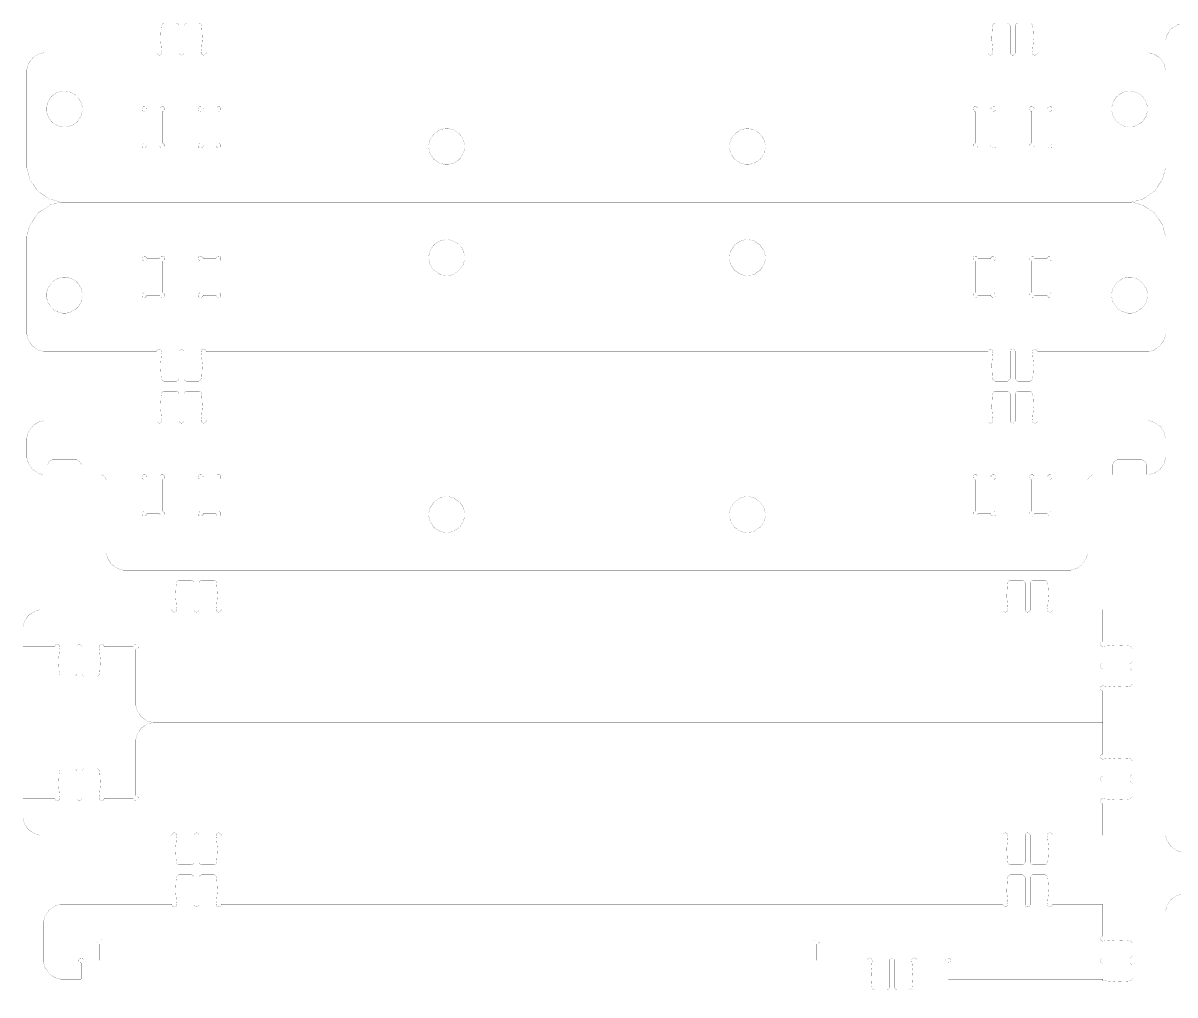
# Model space of a CAD drawing. Extents: x 0.1 to 11.8, y 0.1 to 11.9.
# Drawn here: x 0.06 to 7.73, y 5.47 to 11.93 of the extents above; entities that cross this region are included whole.
import ezdxf

# ---------------------------------------------------------------- set-up
doc = ezdxf.new("R2010")
doc.units = 0
doc.layers.get('0').update_dxf_attribs({"linetype": 'CONTINUOUS'})

msp = doc.modelspace()

# ---------------------------------------------------------------- linework, layer by layer
at = {"color": 1, "const_width": 0.00084}
for points in [[(0.984972, 11.9173), (0.982964, 11.9023), (0.979656, 11.8273), (0.985081, 11.7524), (0.987468, 11.7375)], [(1.0045, 11.9343), (1.00125, 11.9343), (0.991482, 11.9295), (0.985297, 11.9197), (0.984972, 11.9173)], [(1.08198, 11.9343), (1.0045, 11.9343)], [(1.10167, 11.9147), (1.10167, 11.9182), (1.09587, 11.9286), (1.08545, 11.9343), (1.08198, 11.9343)], [(1.10167, 11.7375), (1.10167, 11.9147)], [(1.15478, 11.9343), (1.15131, 11.9343), (1.1409, 11.9286), (1.13515, 11.9182), (1.13515, 11.9147)], [(1.13515, 11.7375), (1.13515, 11.9147)], [(1.15478, 11.9343), (1.23231, 11.9343)], [(1.25179, 11.9173), (1.25147, 11.9197), (1.24523, 11.9295), (1.23551, 11.9343), (1.23231, 11.9343)], [(1.24929, 11.7375), (1.25168, 11.7524), (1.25705, 11.8273), (1.25374, 11.9023), (1.25179, 11.9173)], [(6.51465, 11.9173), (6.51264, 11.9023), (6.50933, 11.8273), (6.51476, 11.7524), (6.51714, 11.7375)], [(6.53418, 11.9343), (6.53093, 11.9343), (6.52115, 11.9295), (6.51497, 11.9197), (6.51465, 11.9173)], [(6.61165, 11.9343), (6.53418, 11.9343)], [(6.63135, 11.9147), (6.63135, 11.9182), (6.62554, 11.9286), (6.61513, 11.9343), (6.61165, 11.9343)], [(6.63135, 11.7375), (6.63135, 11.9147)], [(6.68451, 11.9343), (6.68099, 11.9343), (6.67057, 11.9286), (6.66482, 11.9182), (6.66482, 11.9147)], [(6.66482, 11.7375), (6.66482, 11.9147)], [(6.68451, 11.9343), (6.76199, 11.9343)], [(6.78147, 11.9173), (6.78114, 11.9197), (6.77496, 11.9295), (6.76519, 11.9343), (6.76199, 11.9343)], [(6.77897, 11.7375), (6.78136, 11.7524), (6.78678, 11.8273), (6.78342, 11.9023), (6.78147, 11.9173)], [(7.79064, 11.932), (7.77843, 11.932), (7.74192, 11.9222), (7.70221, 11.8953), (7.6754, 11.8556), (7.66564, 11.8192), (7.66564, 11.807)], [(7.66564, 11.807), (7.66564, 6.54318)], [(0.214899, 11.7375), (0.202692, 11.7375), (0.166233, 11.7277), (0.126519, 11.7009), (0.099718, 11.6612), (0.089898, 11.6247), (0.089898, 11.6125)], [(0.953993, 11.7375), (0.214899, 11.7375)], [(0.953993, 11.7375), (0.953993, 11.7344), (0.959201, 11.725), (0.970703, 11.7208), (0.982206, 11.725), (0.987468, 11.7344), (0.987468, 11.7375)], [(1.10167, 11.7375), (1.10167, 11.7344), (1.10688, 11.725), (1.11838, 11.7208), (1.12988, 11.725), (1.13515, 11.7344), (1.13515, 11.7375)], [(1.24929, 11.7375), (1.24929, 11.7344), (1.2545, 11.725), (1.266, 11.7208), (1.27751, 11.725), (1.28277, 11.7344), (1.28277, 11.7375)], [(6.48372, 11.7375), (1.28277, 11.7375)], [(6.48372, 11.7375), (6.48372, 11.7344), (6.48893, 11.725), (6.50043, 11.7208), (6.51188, 11.725), (6.51714, 11.7344), (6.51714, 11.7375)], [(6.63135, 11.7375), (6.63135, 11.7346), (6.63624, 11.7257), (6.64507, 11.7208), (6.64806, 11.7208), (6.65099, 11.7208), (6.65989, 11.7257), (6.66482, 11.7346), (6.66482, 11.7375)], [(6.77897, 11.7375), (6.77897, 11.7346), (6.78386, 11.7257), (6.79275, 11.7208), (6.79574, 11.7208), (6.79867, 11.7208), (6.80751, 11.7257), (6.81244, 11.7346), (6.81244, 11.7375)], [(7.54064, 11.7375), (6.81244, 11.7375)], [(7.66564, 11.6125), (7.66564, 11.6247), (7.65576, 11.6612), (7.62901, 11.7009), (7.58925, 11.7277), (7.55279, 11.7375), (7.54064, 11.7375)], [(0.089898, 10.9934), (0.089898, 11.6125)], [(0.888075, 11.3625), (0.888075, 11.3664), (0.877713, 11.378), (0.862088, 11.377), (0.859483, 11.3743), (0.856825, 11.3717), (0.855849, 11.3561), (0.867458, 11.3458), (0.871365, 11.3458)], [(0.871365, 11.1351), (0.871365, 11.3458)], [(0.888075, 11.3625), (0.973687, 11.3625)], [(0.990451, 11.3458), (0.994303, 11.3458), (1.00586, 11.3561), (1.00488, 11.3717), (1.00228, 11.3743), (0.999621, 11.377), (0.983996, 11.378), (0.973687, 11.3664), (0.973687, 11.3625)], [(0.990451, 11.1351), (0.990451, 11.3458)], [(1.26307, 11.3625), (1.26307, 11.3664), (1.25271, 11.378), (1.23709, 11.377), (1.23448, 11.3743), (1.23182, 11.3717), (1.23085, 11.3561), (1.24246, 11.3458), (1.24637, 11.3458)], [(1.24637, 11.1351), (1.24637, 11.3458)], [(1.26307, 11.3625), (1.34869, 11.3625)], [(1.36545, 11.3458), (1.3693, 11.3458), (1.38086, 11.3561), (1.37988, 11.3717), (1.37728, 11.3743), (1.37462, 11.377), (1.359, 11.378), (1.34869, 11.3664), (1.34869, 11.3625)], [(1.36545, 11.1351), (1.36545, 11.3458)], [(6.41775, 11.3625), (6.41775, 11.3664), (6.40739, 11.378), (6.39182, 11.377), (6.38921, 11.3743), (6.38656, 11.3717), (6.38553, 11.3561), (6.39714, 11.3458), (6.40104, 11.3458)], [(6.40104, 11.1351), (6.40104, 11.3458)], [(6.41775, 11.3625), (6.50336, 11.3625)], [(6.52013, 11.3458), (6.52399, 11.3458), (6.53554, 11.3561), (6.53456, 11.3717), (6.53196, 11.3743), (6.52929, 11.377), (6.51367, 11.378), (6.50336, 11.3664), (6.50336, 11.3625)], [(6.52013, 11.1351), (6.52013, 11.3458)], [(6.79275, 11.3625), (6.79275, 11.3664), (6.78239, 11.378), (6.76682, 11.377), (6.76421, 11.3743), (6.76156, 11.3717), (6.76053, 11.3561), (6.77214, 11.3458), (6.77604, 11.3458)], [(6.77604, 11.1351), (6.77604, 11.3458)], [(6.79275, 11.3625), (6.87836, 11.3625)], [(6.89513, 11.3458), (6.89899, 11.3458), (6.91054, 11.3561), (6.90956, 11.3717), (6.90696, 11.3743), (6.90429, 11.377), (6.88867, 11.378), (6.87836, 11.3664), (6.87836, 11.3625)], [(6.89513, 11.1351), (6.89513, 11.3458)], [(0.871365, 11.1351), (0.867458, 11.1351), (0.855849, 11.1248), (0.856825, 11.1093), (0.859483, 11.1066), (0.862088, 11.104), (0.877713, 11.103), (0.888075, 11.1146), (0.888075, 11.1184)], [(0.888075, 11.1184), (0.973687, 11.1184)], [(0.973687, 11.1184), (0.973687, 11.1146), (0.983996, 11.103), (0.999621, 11.104), (1.00228, 11.1066), (1.00488, 11.1093), (1.00586, 11.1248), (0.994303, 11.1351), (0.990451, 11.1351)], [(1.24637, 11.1351), (1.24246, 11.1351), (1.23085, 11.1248), (1.23182, 11.1093), (1.23448, 11.1066), (1.23709, 11.104), (1.25271, 11.103), (1.26307, 11.1146), (1.26307, 11.1184)], [(1.26307, 11.1184), (1.34869, 11.1184)], [(1.34869, 11.1184), (1.34869, 11.1146), (1.359, 11.103), (1.37462, 11.104), (1.37728, 11.1066), (1.37988, 11.1093), (1.38086, 11.1248), (1.3693, 11.1351), (1.36545, 11.1351)], [(6.40104, 11.1351), (6.39714, 11.1351), (6.38553, 11.1248), (6.38656, 11.1093), (6.38921, 11.1066), (6.39182, 11.104), (6.40739, 11.103), (6.41775, 11.1146), (6.41775, 11.1184)], [(6.41775, 11.1184), (6.50336, 11.1184)], [(6.50336, 11.1184), (6.50336, 11.1146), (6.51367, 11.103), (6.52929, 11.104), (6.53196, 11.1066), (6.53456, 11.1093), (6.53554, 11.1248), (6.52399, 11.1351), (6.52013, 11.1351)], [(6.77604, 11.1351), (6.77214, 11.1351), (6.76053, 11.1248), (6.76156, 11.1093), (6.76421, 11.1066), (6.76682, 11.104), (6.78239, 11.103), (6.79275, 11.1146), (6.79275, 11.1184)], [(6.79275, 11.1184), (6.87836, 11.1184)], [(6.87836, 11.1184), (6.87836, 11.1146), (6.88867, 11.103), (6.90429, 11.104), (6.90696, 11.1066), (6.90956, 11.1093), (6.91054, 11.1248), (6.89899, 11.1351), (6.89513, 11.1351)], [(0.089898, 10.9934), (0.089898, 10.9691), (0.109538, 10.8962), (0.16314, 10.8167), (0.242567, 10.7631), (0.315539, 10.7434), (0.339899, 10.7434)], [(7.41564, 10.7434), (7.43994, 10.7434), (7.51292, 10.7631), (7.59239, 10.8167), (7.64594, 10.8962), (7.66564, 10.9691), (7.66564, 10.9934)], [(0.089898, 10.4934), (0.089898, 10.5178), (0.109538, 10.5908), (0.16314, 10.6703), (0.242567, 10.7238), (0.315539, 10.7434), (0.339899, 10.7434)], [(7.41564, 10.7434), (0.339899, 10.7434)], [(7.41564, 10.7434), (7.43994, 10.7434), (7.51292, 10.7238), (7.59239, 10.6703), (7.64594, 10.5908), (7.66564, 10.5178), (7.66564, 10.4934)], [(0.089898, 10.4934), (0.089898, 9.87435)], [(0.871365, 10.3517), (0.867458, 10.3517), (0.855849, 10.362), (0.856825, 10.3777), (0.859483, 10.3803), (0.862088, 10.3829), (0.877713, 10.3839), (0.888075, 10.3723), (0.888075, 10.3684)], [(0.871365, 10.3517), (0.871365, 10.1411)], [(0.888075, 10.3684), (0.973687, 10.3684)], [(0.973687, 10.3684), (0.973687, 10.3723), (0.983996, 10.3839), (0.999621, 10.3829), (1.00228, 10.3803), (1.00488, 10.3777), (1.00586, 10.362), (0.994303, 10.3517), (0.990451, 10.3517)], [(0.990451, 10.3517), (0.990451, 10.1411)], [(1.24637, 10.3517), (1.24246, 10.3517), (1.23085, 10.362), (1.23182, 10.3777), (1.23448, 10.3803), (1.23709, 10.3829), (1.25271, 10.3839), (1.26307, 10.3723), (1.26307, 10.3684)], [(1.24637, 10.3517), (1.24637, 10.1411)], [(1.26307, 10.3684), (1.34869, 10.3684)], [(1.34869, 10.3684), (1.34869, 10.3723), (1.359, 10.3839), (1.37462, 10.3829), (1.37728, 10.3803), (1.37988, 10.3777), (1.38086, 10.362), (1.3693, 10.3517), (1.36545, 10.3517)], [(1.36545, 10.3517), (1.36545, 10.1411)], [(6.40104, 10.3517), (6.39714, 10.3517), (6.38553, 10.362), (6.38656, 10.3777), (6.38921, 10.3803), (6.39182, 10.3829), (6.40739, 10.3839), (6.41775, 10.3723), (6.41775, 10.3684)], [(6.40104, 10.3517), (6.40104, 10.1411)], [(6.41775, 10.3684), (6.50336, 10.3684)], [(6.50336, 10.3684), (6.50336, 10.3723), (6.51367, 10.3839), (6.52929, 10.3829), (6.53196, 10.3803), (6.53456, 10.3777), (6.53554, 10.362), (6.52399, 10.3517), (6.52013, 10.3517)], [(6.52013, 10.3517), (6.52013, 10.1411)], [(6.77604, 10.3517), (6.77214, 10.3517), (6.76053, 10.362), (6.76156, 10.3777), (6.76421, 10.3803), (6.76682, 10.3829), (6.78239, 10.3839), (6.79275, 10.3723), (6.79275, 10.3684)], [(6.77604, 10.3517), (6.77604, 10.1411)], [(6.79275, 10.3684), (6.87836, 10.3684)], [(6.87836, 10.3684), (6.87836, 10.3723), (6.88867, 10.3839), (6.90429, 10.3829), (6.90696, 10.3803), (6.90956, 10.3777), (6.91054, 10.362), (6.89899, 10.3517), (6.89513, 10.3517)], [(6.89513, 10.3517), (6.89513, 10.1411)], [(0.888075, 10.1243), (0.888075, 10.1205), (0.877713, 10.1089), (0.862088, 10.1099), (0.859483, 10.1125), (0.856825, 10.1151), (0.855849, 10.1308), (0.867458, 10.1411), (0.871365, 10.1411)], [(0.888075, 10.1243), (0.973687, 10.1243)], [(0.990451, 10.1411), (0.994303, 10.1411), (1.00586, 10.1308), (1.00488, 10.1151), (1.00228, 10.1125), (0.999621, 10.1099), (0.983996, 10.1089), (0.973687, 10.1205), (0.973687, 10.1243)], [(1.26307, 10.1243), (1.26307, 10.1205), (1.25271, 10.1089), (1.23709, 10.1099), (1.23448, 10.1125), (1.23182, 10.1151), (1.23085, 10.1308), (1.24246, 10.1411), (1.24637, 10.1411)], [(1.26307, 10.1243), (1.34869, 10.1243)], [(1.36545, 10.1411), (1.3693, 10.1411), (1.38086, 10.1308), (1.37988, 10.1151), (1.37728, 10.1125), (1.37462, 10.1099), (1.359, 10.1089), (1.34869, 10.1205), (1.34869, 10.1243)], [(6.41775, 10.1243), (6.41775, 10.1205), (6.40739, 10.1089), (6.39182, 10.1099), (6.38921, 10.1125), (6.38656, 10.1151), (6.38553, 10.1308), (6.39714, 10.1411), (6.40104, 10.1411)], [(6.41775, 10.1243), (6.50336, 10.1243)], [(6.52013, 10.1411), (6.52399, 10.1411), (6.53554, 10.1308), (6.53456, 10.1151), (6.53196, 10.1125), (6.52929, 10.1099), (6.51367, 10.1089), (6.50336, 10.1205), (6.50336, 10.1243)], [(6.79275, 10.1243), (6.79275, 10.1205), (6.78239, 10.1089), (6.76682, 10.1099), (6.76421, 10.1125), (6.76156, 10.1151), (6.76053, 10.1308), (6.77214, 10.1411), (6.77604, 10.1411)], [(6.79275, 10.1243), (6.87836, 10.1243)], [(6.89513, 10.1411), (6.89899, 10.1411), (6.91054, 10.1308), (6.90956, 10.1151), (6.90696, 10.1125), (6.90429, 10.1099), (6.88867, 10.1089), (6.87836, 10.1205), (6.87836, 10.1243)], [(0.214899, 9.74935), (0.202692, 9.74935), (0.166233, 9.75917), (0.126519, 9.78597), (0.099718, 9.82568), (0.089898, 9.86219), (0.089898, 9.87435)], [(7.66564, 9.87435), (7.66564, 9.86219), (7.65576, 9.82568), (7.62901, 9.78597), (7.58925, 9.75917), (7.55279, 9.74935), (7.54064, 9.74935)], [(0.953993, 9.74935), (0.214899, 9.74935)], [(0.953993, 9.74935), (0.953993, 9.7525), (0.959201, 9.76187), (0.970703, 9.76606), (0.982206, 9.76187), (0.987468, 9.7525), (0.987468, 9.74935)], [(0.984972, 9.56956), (0.982964, 9.58453), (0.979656, 9.65956), (0.985081, 9.73449), (0.987468, 9.74935)], [(1.10167, 9.74935), (1.10167, 9.7525), (1.10688, 9.76187), (1.11838, 9.76606), (1.12988, 9.76187), (1.13515, 9.7525), (1.13515, 9.74935)], [(1.10167, 9.74935), (1.10167, 9.57215)], [(1.13515, 9.74935), (1.13515, 9.57215)], [(1.24929, 9.74935), (1.24929, 9.7525), (1.2545, 9.76187), (1.266, 9.76606), (1.27751, 9.76187), (1.28277, 9.7525), (1.28277, 9.74935)], [(1.24929, 9.74935), (1.25168, 9.73449), (1.25705, 9.65956), (1.25374, 9.58453), (1.25179, 9.56956)], [(6.48372, 9.74935), (1.28277, 9.74935)], [(6.48372, 9.74935), (6.48372, 9.7525), (6.48893, 9.76187), (6.50043, 9.76606), (6.51188, 9.76187), (6.51714, 9.7525), (6.51714, 9.74935)], [(6.51465, 9.56956), (6.51264, 9.58453), (6.50933, 9.65956), (6.51476, 9.73449), (6.51714, 9.74935)], [(6.63135, 9.74935), (6.63135, 9.75233), (6.63624, 9.76118), (6.64507, 9.76606), (6.64806, 9.76606), (6.65099, 9.76606), (6.65989, 9.76118), (6.66482, 9.75233), (6.66482, 9.74935)], [(6.63135, 9.74935), (6.63135, 9.57215)], [(6.66482, 9.74935), (6.66482, 9.57215)], [(6.77897, 9.74935), (6.77897, 9.75233), (6.78386, 9.76118), (6.79275, 9.76606), (6.79574, 9.76606), (6.79867, 9.76606), (6.80751, 9.76118), (6.81244, 9.75233), (6.81244, 9.74935)], [(6.77897, 9.74935), (6.78136, 9.73449), (6.78678, 9.65956), (6.78342, 9.58453), (6.78147, 9.56956)], [(7.54064, 9.74935), (6.81244, 9.74935)], [(1.0045, 9.55246), (1.00125, 9.55246), (0.991482, 9.55735), (0.985297, 9.56711), (0.984972, 9.56956)], [(1.08198, 9.55246), (1.0045, 9.55246)], [(1.10167, 9.57215), (1.10167, 9.56868), (1.09587, 9.55826), (1.08545, 9.55246), (1.08198, 9.55246)], [(1.15478, 9.55246), (1.15131, 9.55246), (1.1409, 9.55826), (1.13515, 9.56868), (1.13515, 9.57215)], [(1.15478, 9.55246), (1.23231, 9.55246)], [(1.25179, 9.56956), (1.25147, 9.56711), (1.24523, 9.55735), (1.23551, 9.55246), (1.23231, 9.55246)], [(6.53418, 9.55246), (6.53093, 9.55246), (6.52115, 9.55735), (6.51497, 9.56711), (6.51465, 9.56956)], [(6.61165, 9.55246), (6.53418, 9.55246)], [(6.63135, 9.57215), (6.63135, 9.56868), (6.62554, 9.55826), (6.61513, 9.55246), (6.61165, 9.55246)], [(6.68451, 9.55246), (6.68099, 9.55246), (6.67057, 9.55826), (6.66482, 9.56868), (6.66482, 9.57215)], [(6.68451, 9.55246), (6.76199, 9.55246)], [(6.78147, 9.56956), (6.78114, 9.56711), (6.77496, 9.55735), (6.76519, 9.55246), (6.76199, 9.55246)], [(0.984972, 9.46869), (0.982964, 9.45378), (0.979656, 9.37875), (0.985081, 9.30382), (0.987468, 9.28896)], [(1.0045, 9.48579), (1.00125, 9.48579), (0.991482, 9.48096), (0.985297, 9.47119), (0.984972, 9.46869)], [(1.08198, 9.48579), (1.0045, 9.48579)], [(1.10167, 9.46615), (1.10167, 9.46962), (1.09587, 9.48004), (1.08545, 9.48579), (1.08198, 9.48579)], [(1.10167, 9.28896), (1.10167, 9.46615)], [(1.15478, 9.48579), (1.15131, 9.48579), (1.1409, 9.48004), (1.13515, 9.46962), (1.13515, 9.46615)], [(1.13515, 9.28896), (1.13515, 9.46615)], [(1.15478, 9.48579), (1.23231, 9.48579)], [(1.25179, 9.46869), (1.25147, 9.47119), (1.24523, 9.48096), (1.23551, 9.48579), (1.23231, 9.48579)], [(1.24929, 9.28896), (1.25168, 9.30382), (1.25705, 9.37875), (1.25374, 9.45378), (1.25179, 9.46869)], [(6.51465, 9.46869), (6.51264, 9.45378), (6.50933, 9.37875), (6.51476, 9.30382), (6.51714, 9.28896)], [(6.53418, 9.48579), (6.53093, 9.48579), (6.52115, 9.48096), (6.51497, 9.47119), (6.51465, 9.46869)], [(6.61165, 9.48579), (6.53418, 9.48579)], [(6.63135, 9.46615), (6.63135, 9.46962), (6.62554, 9.48004), (6.61513, 9.48579), (6.61165, 9.48579)], [(6.63135, 9.28896), (6.63135, 9.46615)], [(6.68451, 9.48579), (6.68099, 9.48579), (6.67057, 9.48004), (6.66482, 9.46962), (6.66482, 9.46615)], [(6.66482, 9.28896), (6.66482, 9.46615)], [(6.68451, 9.48579), (6.76199, 9.48579)], [(6.78147, 9.46869), (6.78114, 9.47119), (6.77496, 9.48096), (6.76519, 9.48579), (6.76199, 9.48579)], [(6.77897, 9.28896), (6.78136, 9.30382), (6.78678, 9.37875), (6.78342, 9.45378), (6.78147, 9.46869)], [(0.214899, 9.28896), (0.202692, 9.28896), (0.166233, 9.27914), (0.126519, 9.25233), (0.099718, 9.21263), (0.089898, 9.17617), (0.089898, 9.16396)], [(0.953993, 9.28896), (0.214899, 9.28896)], [(0.953993, 9.28896), (0.953993, 9.28586), (0.959201, 9.27642), (0.970703, 9.27225), (0.982206, 9.27642), (0.987468, 9.28586), (0.987468, 9.28896)], [(1.10167, 9.28896), (1.10167, 9.28586), (1.10688, 9.27642), (1.11838, 9.27225), (1.12988, 9.27642), (1.13515, 9.28586), (1.13515, 9.28896)], [(1.24929, 9.28896), (1.24929, 9.28586), (1.2545, 9.27642), (1.266, 9.27225), (1.27751, 9.27642), (1.28277, 9.28586), (1.28277, 9.28896)], [(6.48372, 9.28896), (1.28277, 9.28896)], [(6.48372, 9.28896), (6.48372, 9.28586), (6.48893, 9.27642), (6.50043, 9.27225), (6.51188, 9.27642), (6.51714, 9.28586), (6.51714, 9.28896)], [(6.63135, 9.28896), (6.63135, 9.28603), (6.63624, 9.27713), (6.64507, 9.27219), (6.64806, 9.27219), (6.65099, 9.27219), (6.65989, 9.27713), (6.66482, 9.28603), (6.66482, 9.28896)], [(6.77897, 9.28896), (6.77897, 9.28603), (6.78386, 9.27713), (6.79275, 9.27219), (6.79574, 9.27219), (6.79867, 9.27219), (6.80751, 9.27713), (6.81244, 9.28603), (6.81244, 9.28896)], [(7.54064, 9.28896), (6.81244, 9.28896)], [(7.66564, 9.16396), (7.66564, 9.17617), (7.65576, 9.21263), (7.62901, 9.25233), (7.58925, 9.27914), (7.55279, 9.28896), (7.54064, 9.28896)], [(0.089898, 9.16396), (0.089898, 9.05458)], [(0.089898, 9.05458), (0.089898, 9.04243), (0.099718, 9.00597), (0.126519, 8.96619), (0.166233, 8.93946), (0.202692, 8.92958), (0.214899, 8.92958)], [(7.54064, 8.92958), (7.55279, 8.92958), (7.58925, 8.93946), (7.62901, 8.96619), (7.65576, 9.00597), (7.66564, 9.04243), (7.66564, 9.05458)], [(0.265192, 9.02914), (0.258192, 9.02914), (0.237358, 9.01764), (0.225857, 8.99675), (0.225857, 8.98975)], [(0.225857, 8.92958), (0.225857, 8.98975)], [(0.41466, 9.02914), (0.265192, 9.02914)], [(0.453993, 8.98975), (0.453993, 8.99675), (0.442437, 9.01764), (0.421604, 9.02914), (0.41466, 9.02914)], [(0.453993, 8.92958), (0.453993, 8.98975)], [(7.35183, 9.02914), (7.34483, 9.02914), (7.32394, 9.01764), (7.31244, 8.99675), (7.31244, 8.98975)], [(7.31244, 8.92958), (7.31244, 8.98975)], [(7.50125, 9.02914), (7.35183, 9.02914)], [(7.54064, 8.98975), (7.54064, 8.99675), (7.52908, 9.01764), (7.50819, 9.02914), (7.50125, 9.02914)], [(7.54064, 8.92958), (7.54064, 8.98975)], [(0.225857, 8.92958), (0.214899, 8.92958)], [(0.578993, 8.92958), (0.453993, 8.92958)], [(0.618381, 8.89019), (0.618381, 8.89719), (0.606825, 8.91808), (0.585938, 8.92958), (0.578993, 8.92958)], [(0.618381, 8.41986), (0.618381, 8.89019)], [(0.888075, 8.91396), (0.888075, 8.91786), (0.877713, 8.92942), (0.862088, 8.92844), (0.859483, 8.92578), (0.856825, 8.92318), (0.855849, 8.90761), (0.867458, 8.89725), (0.871365, 8.89725)], [(0.871365, 8.89725), (0.871365, 8.68658)], [(0.973687, 8.91396), (0.888075, 8.91396)], [(0.990451, 8.89725), (0.994303, 8.89725), (1.00586, 8.90761), (1.00488, 8.92318), (1.00228, 8.92578), (0.999621, 8.92844), (0.983996, 8.92942), (0.973687, 8.91786), (0.973687, 8.91396)], [(0.990451, 8.89725), (0.990451, 8.68658)], [(1.26307, 8.91396), (1.26307, 8.91786), (1.25271, 8.92942), (1.23709, 8.92844), (1.23448, 8.92578), (1.23182, 8.92318), (1.23085, 8.90761), (1.24246, 8.89725), (1.24637, 8.89725)], [(1.24637, 8.89725), (1.24637, 8.68658)], [(1.34869, 8.91396), (1.26307, 8.91396)], [(1.36545, 8.89725), (1.3693, 8.89725), (1.38086, 8.90761), (1.37988, 8.92318), (1.37728, 8.92578), (1.37462, 8.92844), (1.359, 8.92942), (1.34869, 8.91786), (1.34869, 8.91396)], [(1.36545, 8.89725), (1.36545, 8.68658)], [(6.41775, 8.91396), (6.41775, 8.91786), (6.40739, 8.92942), (6.39182, 8.92844), (6.38921, 8.92578), (6.38656, 8.92318), (6.38553, 8.90761), (6.39714, 8.89725), (6.40104, 8.89725)], [(6.40104, 8.89725), (6.40104, 8.68658)], [(6.50336, 8.91396), (6.41775, 8.91396)], [(6.52013, 8.89725), (6.52399, 8.89725), (6.53554, 8.90761), (6.53456, 8.92318), (6.53196, 8.92578), (6.52929, 8.92844), (6.51367, 8.92942), (6.50336, 8.91786), (6.50336, 8.91396)], [(6.52013, 8.89725), (6.52013, 8.68658)], [(6.79275, 8.91396), (6.79275, 8.91786), (6.78239, 8.92942), (6.76682, 8.92844), (6.76421, 8.92578), (6.76156, 8.92318), (6.76053, 8.90761), (6.77214, 8.89725), (6.77604, 8.89725)], [(6.77604, 8.89725), (6.77604, 8.68658)], [(6.87836, 8.91396), (6.79275, 8.91396)], [(6.89513, 8.89725), (6.89899, 8.89725), (6.91054, 8.90761), (6.90956, 8.92318), (6.90696, 8.92578), (6.90429, 8.92844), (6.88867, 8.92942), (6.87836, 8.91786), (6.87836, 8.91396)], [(6.89513, 8.89725), (6.89513, 8.68658)], [(7.18744, 8.92958), (7.18044, 8.92958), (7.15956, 8.91808), (7.14806, 8.89719), (7.14806, 8.89019)], [(7.14806, 8.41986), (7.14806, 8.89019)], [(7.31244, 8.92958), (7.18744, 8.92958)], [(0.871365, 8.68658), (0.867458, 8.68658), (0.855849, 8.67626), (0.856825, 8.66069), (0.859483, 8.65804), (0.862088, 8.65543), (0.877713, 8.65446), (0.888075, 8.66601), (0.888075, 8.66986)], [(0.973687, 8.66986), (0.888075, 8.66986)], [(0.973687, 8.66986), (0.973687, 8.66601), (0.983996, 8.65446), (0.999621, 8.65543), (1.00228, 8.65804), (1.00488, 8.66069), (1.00586, 8.67626), (0.994303, 8.68658), (0.990451, 8.68658)], [(1.24637, 8.68658), (1.24246, 8.68658), (1.23085, 8.67626), (1.23182, 8.66069), (1.23448, 8.65804), (1.23709, 8.65543), (1.25271, 8.65446), (1.26307, 8.66601), (1.26307, 8.66986)], [(1.34869, 8.66986), (1.26307, 8.66986)], [(1.34869, 8.66986), (1.34869, 8.66601), (1.359, 8.65446), (1.37462, 8.65543), (1.37728, 8.65804), (1.37988, 8.66069), (1.38086, 8.67626), (1.3693, 8.68658), (1.36545, 8.68658)], [(6.40104, 8.68658), (6.39714, 8.68658), (6.38553, 8.67626), (6.38656, 8.66069), (6.38921, 8.65804), (6.39182, 8.65543), (6.40739, 8.65446), (6.41775, 8.66601), (6.41775, 8.66986)], [(6.50336, 8.66986), (6.41775, 8.66986)], [(6.50336, 8.66986), (6.50336, 8.66601), (6.51367, 8.65446), (6.52929, 8.65543), (6.53196, 8.65804), (6.53456, 8.66069), (6.53554, 8.67626), (6.52399, 8.68658), (6.52013, 8.68658)], [(6.77604, 8.68658), (6.77214, 8.68658), (6.76053, 8.67626), (6.76156, 8.66069), (6.76421, 8.65804), (6.76682, 8.65543), (6.78239, 8.65446), (6.79275, 8.66601), (6.79275, 8.66986)], [(6.87836, 8.66986), (6.79275, 8.66986)], [(6.87836, 8.66986), (6.87836, 8.66601), (6.88867, 8.65446), (6.90429, 8.65543), (6.90696, 8.65804), (6.90956, 8.66069), (6.91054, 8.67626), (6.89899, 8.68658), (6.89513, 8.68658)], [(0.618381, 8.41986), (0.618381, 8.40771), (0.628201, 8.37121), (0.655003, 8.33149), (0.694715, 8.30469), (0.731174, 8.29486), (0.743381, 8.29486)], [(7.02306, 8.29486), (7.03521, 8.29486), (7.07172, 8.30469), (7.11143, 8.33149), (7.13824, 8.37121), (7.14806, 8.40771), (7.14806, 8.41986)], [(7.02306, 8.29486), (0.743381, 8.29486)], [(1.08496, 8.2111), (1.08295, 8.19618), (1.07964, 8.12115), (1.08507, 8.04622), (1.08746, 8.03136)], [(1.10449, 8.22819), (1.10124, 8.22819), (1.09147, 8.22331), (1.08529, 8.21354), (1.08496, 8.2111)], [(1.18197, 8.22819), (1.10449, 8.22819)], [(1.20166, 8.2085), (1.20166, 8.21203), (1.19586, 8.22244), (1.18544, 8.22819), (1.18197, 8.22819)], [(1.20166, 8.03136), (1.20166, 8.2085)], [(1.25478, 8.22819), (1.25125, 8.22819), (1.24083, 8.22244), (1.23508, 8.21126), (1.23508, 8.2085)], [(1.23508, 8.03136), (1.23508, 8.2085)], [(1.25478, 8.22819), (1.33225, 8.22819)], [(1.35178, 8.2111), (1.35145, 8.21354), (1.34522, 8.22331), (1.33545, 8.22819), (1.33225, 8.22819)], [(1.34928, 8.03136), (1.35167, 8.04622), (1.35704, 8.12115), (1.35373, 8.19618), (1.35178, 8.2111)], [(6.61464, 8.2111), (6.61263, 8.19618), (6.60932, 8.12115), (6.61475, 8.04622), (6.61714, 8.03136)], [(6.63417, 8.22819), (6.63092, 8.22819), (6.62115, 8.22331), (6.61496, 8.21354), (6.61464, 8.2111)], [(6.71164, 8.22819), (6.63417, 8.22819)], [(6.73133, 8.2085), (6.73133, 8.21203), (6.72553, 8.22244), (6.71511, 8.22819), (6.71164, 8.22819)], [(6.73133, 8.03136), (6.73133, 8.2085)], [(6.7845, 8.22819), (6.78097, 8.22819), (6.77056, 8.22244), (6.76481, 8.21203), (6.76481, 8.2085)], [(6.76481, 8.03136), (6.76481, 8.2085)], [(6.7845, 8.22819), (6.86199, 8.22819)], [(6.88146, 8.2111), (6.88113, 8.21354), (6.87494, 8.22331), (6.86518, 8.22819), (6.86199, 8.22819)], [(6.87896, 8.03136), (6.88135, 8.04622), (6.88678, 8.12115), (6.8834, 8.19618), (6.88146, 8.2111)], [(0.189887, 8.03136), (0.177681, 8.03136), (0.141222, 8.02154), (0.101508, 7.99474), (0.074707, 7.95503), (0.064887, 7.91857), (0.064887, 7.90636)], [(0.189887, 8.03136), (1.05398, 8.03136)], [(1.05398, 8.03136), (1.05398, 8.02826), (1.05919, 8.01882), (1.07069, 8.01465), (1.08219, 8.01882), (1.08746, 8.02826), (1.08746, 8.03136)], [(1.20166, 8.03136), (1.20166, 8.02826), (1.20687, 8.01882), (1.21837, 8.01465), (1.22982, 8.01882), (1.23508, 8.02826), (1.23508, 8.03136)], [(1.34928, 8.03136), (1.34928, 8.02826), (1.35449, 8.01882), (1.36599, 8.01465), (1.3775, 8.01882), (1.38276, 8.02826), (1.38276, 8.03136)], [(1.38276, 8.03136), (6.58371, 8.03136)], [(6.58371, 8.03136), (6.58371, 8.02826), (6.58892, 8.01882), (6.60042, 8.01465), (6.61187, 8.01882), (6.61714, 8.02826), (6.61714, 8.03136)], [(6.73133, 8.03136), (6.73133, 8.02826), (6.73654, 8.01882), (6.74804, 8.01465), (6.75956, 8.01882), (6.76481, 8.02826), (6.76481, 8.03136)], [(6.87896, 8.03136), (6.87896, 8.02826), (6.88417, 8.01882), (6.89567, 8.01465), (6.90717, 8.01882), (6.91243, 8.02826), (6.91243, 8.03136)], [(6.91243, 8.03136), (7.24804, 8.03136)], [(7.24804, 8.03136), (7.24804, 7.82069)], [(0.064887, 7.90636), (0.064887, 7.78467)], [(7.24804, 7.82069), (7.24571, 7.82075), (7.23617, 7.81586), (7.23128, 7.80697), (7.23128, 7.80399), (7.23128, 7.80106), (7.23617, 7.79215), (7.24571, 7.78728), (7.24804, 7.78728)], [(0.064887, 7.78467), (0.275553, 7.78467)], [(0.309028, 7.78467), (0.309028, 7.78782), (0.303765, 7.79725), (0.292264, 7.80143), (0.280761, 7.79725), (0.275553, 7.78782), (0.275553, 7.78467)], [(0.309028, 7.78467), (0.306586, 7.76981), (0.301161, 7.69493), (0.304471, 7.6199), (0.306478, 7.60493)], [(0.456651, 7.78467), (0.456651, 7.78782), (0.451389, 7.79725), (0.439888, 7.80143), (0.428386, 7.79725), (0.423178, 7.78782), (0.423178, 7.78467)], [(0.423178, 7.78467), (0.423178, 7.60747)], [(0.456651, 7.78467), (0.456651, 7.60747)], [(0.604275, 7.78467), (0.604275, 7.78782), (0.599012, 7.79725), (0.587511, 7.80143), (0.57601, 7.79725), (0.570801, 7.78782), (0.570801, 7.78467)], [(0.573351, 7.60493), (0.575304, 7.6199), (0.578614, 7.69493), (0.573188, 7.76981), (0.570801, 7.78467)], [(0.604275, 7.78467), (0.798178, 7.78467)], [(0.814888, 7.76796), (0.818739, 7.76796), (0.83035, 7.77832), (0.829372, 7.79389), (0.826768, 7.7965), (0.82411, 7.79915), (0.808485, 7.80013), (0.798178, 7.78857), (0.798178, 7.78467)], [(0.814888, 7.40636), (0.814888, 7.76796)], [(7.42779, 7.78976), (7.41287, 7.79178), (7.33783, 7.79508), (7.26292, 7.78965), (7.24804, 7.78728)], [(7.44493, 7.77024), (7.44493, 7.77349), (7.44, 7.78326), (7.43024, 7.78944), (7.42779, 7.78976)], [(7.44493, 7.69276), (7.44493, 7.77024)], [(7.24804, 7.67307), (7.2449, 7.67307), (7.23551, 7.66786), (7.23133, 7.65636), (7.23551, 7.64492), (7.2449, 7.63965), (7.24804, 7.6396)], [(7.24804, 7.67307), (7.42524, 7.67307)], [(7.42524, 7.67307), (7.42871, 7.67307), (7.43913, 7.67888), (7.44493, 7.68929), (7.44493, 7.69276)], [(0.306478, 7.60493), (0.306803, 7.60249), (0.312989, 7.59272), (0.322754, 7.58783), (0.32601, 7.58783)], [(0.403483, 7.58783), (0.32601, 7.58783)], [(0.403483, 7.58783), (0.406956, 7.58783), (0.417372, 7.59358), (0.423178, 7.604), (0.423178, 7.60747)], [(0.456651, 7.60747), (0.456651, 7.604), (0.462403, 7.59358), (0.472819, 7.58783), (0.476346, 7.58783)], [(0.476346, 7.58783), (0.553819, 7.58783)], [(0.553819, 7.58783), (0.557021, 7.58783), (0.566786, 7.59272), (0.573025, 7.60249), (0.573351, 7.60493)], [(7.24804, 7.6396), (7.42524, 7.6396)], [(7.44493, 7.61996), (7.44493, 7.62343), (7.43913, 7.63385), (7.42871, 7.6396), (7.42524, 7.6396)], [(7.44493, 7.61996), (7.44493, 7.54243)], [(7.24804, 7.52544), (7.24507, 7.52544), (7.23617, 7.52056), (7.23128, 7.51167), (7.23128, 7.50868), (7.23128, 7.50575), (7.23617, 7.4969), (7.24507, 7.49197), (7.24804, 7.49197)], [(7.24804, 7.52544), (7.26292, 7.52306), (7.33783, 7.51764), (7.41287, 7.521), (7.42779, 7.52294)], [(7.42779, 7.52294), (7.43024, 7.52328), (7.44, 7.52951), (7.44493, 7.53922), (7.44493, 7.54243)], [(7.24804, 7.49197), (7.24804, 7.28136)], [(0.814888, 7.40636), (0.814888, 7.39421), (0.824707, 7.35769), (0.851508, 7.31799), (0.891222, 7.29118), (0.927681, 7.28136), (0.939887, 7.28136)], [(0.814888, 7.15636), (0.814888, 7.16857), (0.824707, 7.20503), (0.851508, 7.24474), (0.891222, 7.27154), (0.927681, 7.28136), (0.939887, 7.28136)], [(0.939887, 7.28136), (7.24804, 7.28136)], [(7.24804, 7.07069), (7.24804, 7.28136)], [(0.814888, 7.15636), (0.814888, 6.79476)], [(7.24804, 7.03728), (7.24571, 7.03728), (7.23617, 7.04215), (7.23128, 7.05106), (7.23128, 7.05399), (7.23128, 7.05697), (7.23617, 7.06586), (7.24571, 7.07075), (7.24804, 7.07069)], [(0.306478, 6.95779), (0.306803, 6.96024), (0.312989, 6.97), (0.322754, 6.97488), (0.32601, 6.97488)], [(0.403483, 6.97488), (0.32601, 6.97488)], [(0.403483, 6.97488), (0.406956, 6.97488), (0.417372, 6.96913), (0.423178, 6.95871), (0.423178, 6.95518)], [(0.456651, 6.95518), (0.456651, 6.95871), (0.462403, 6.96913), (0.472819, 6.97488), (0.476346, 6.97488)], [(0.476346, 6.97488), (0.553819, 6.97488)], [(0.553819, 6.97488), (0.557021, 6.97488), (0.566786, 6.97), (0.573025, 6.96024), (0.573351, 6.95779)], [(7.24804, 7.03728), (7.26292, 7.03965), (7.33783, 7.04508), (7.41287, 7.04178), (7.42779, 7.03976)], [(7.42779, 7.03976), (7.43024, 7.03944), (7.44, 7.03326), (7.44493, 7.02349), (7.44493, 7.02024)], [(7.44493, 6.94276), (7.44493, 7.02024)], [(0.309028, 6.77806), (0.306586, 6.79292), (0.301161, 6.86783), (0.304471, 6.94287), (0.306478, 6.95779)], [(0.423178, 6.77806), (0.423178, 6.95518)], [(0.456651, 6.77806), (0.456651, 6.95518)], [(0.573351, 6.95779), (0.575304, 6.94287), (0.578614, 6.86783), (0.573188, 6.79292), (0.570801, 6.77806)], [(7.24804, 6.8896), (7.2449, 6.88965), (7.23551, 6.89492), (7.23133, 6.90636), (7.23551, 6.91786), (7.2449, 6.92307), (7.24804, 6.92307)], [(7.24804, 6.92307), (7.42524, 6.92307)], [(7.44493, 6.94276), (7.44493, 6.93929), (7.43913, 6.92888), (7.42871, 6.92307), (7.42524, 6.92307)], [(7.24804, 6.8896), (7.42524, 6.8896)], [(7.42524, 6.8896), (7.42871, 6.8896), (7.43913, 6.88385), (7.44493, 6.87343), (7.44493, 6.86996)], [(7.44493, 6.86996), (7.44493, 6.79243)], [(0.064887, 6.65636), (0.064887, 6.77806)], [(0.064887, 6.77806), (0.275553, 6.77806)], [(0.309028, 6.77806), (0.309028, 6.77496), (0.303765, 6.76551), (0.292264, 6.76133), (0.280761, 6.76551), (0.275553, 6.77496), (0.275553, 6.77806)], [(0.456651, 6.77806), (0.456651, 6.77496), (0.451389, 6.76551), (0.439888, 6.76133), (0.428386, 6.76551), (0.423178, 6.77496), (0.423178, 6.77806)], [(0.604275, 6.77806), (0.604275, 6.77496), (0.599012, 6.76551), (0.587511, 6.76133), (0.57601, 6.76551), (0.570801, 6.77496), (0.570801, 6.77806)], [(0.604275, 6.77806), (0.798178, 6.77806)], [(0.814888, 6.79476), (0.818739, 6.79476), (0.83035, 6.78444), (0.829372, 6.76882), (0.826768, 6.76617), (0.82411, 6.76357), (0.808485, 6.76258), (0.798178, 6.77419), (0.798178, 6.77806)], [(7.24804, 6.74197), (7.24507, 6.74197), (7.23617, 6.7469), (7.23128, 6.75575), (7.23128, 6.75868), (7.23128, 6.76167), (7.23617, 6.77056), (7.24507, 6.77544), (7.24804, 6.77544)], [(7.42779, 6.77294), (7.41287, 6.771), (7.33783, 6.76764), (7.26292, 6.77306), (7.24804, 6.77544)], [(7.44493, 6.79243), (7.44493, 6.78922), (7.44, 6.77951), (7.43024, 6.77328), (7.42779, 6.77294)], [(7.24804, 6.53136), (7.24804, 6.74197)], [(0.189887, 6.53136), (0.177681, 6.53136), (0.141222, 6.54118), (0.101508, 6.56799), (0.074707, 6.60769), (0.064887, 6.64421), (0.064887, 6.65636)], [(0.189887, 6.53136), (1.05398, 6.53136)], [(1.05398, 6.53136), (1.05398, 6.5345), (1.05919, 6.54389), (1.07069, 6.54807), (1.08219, 6.54389), (1.08746, 6.5345), (1.08746, 6.53136)], [(1.08496, 6.35161), (1.08295, 6.36654), (1.07964, 6.44157), (1.08507, 6.5165), (1.08746, 6.53136)], [(1.20166, 6.53136), (1.20166, 6.5345), (1.20687, 6.54389), (1.21837, 6.54807), (1.22982, 6.54389), (1.23508, 6.5345), (1.23508, 6.53136)], [(1.20166, 6.53136), (1.20166, 6.35417)], [(1.23508, 6.53136), (1.23508, 6.35417)], [(1.34928, 6.53136), (1.34928, 6.5345), (1.35449, 6.54389), (1.36599, 6.54807), (1.3775, 6.54389), (1.38276, 6.5345), (1.38276, 6.53136)], [(1.34928, 6.53136), (1.35167, 6.5165), (1.35704, 6.44157), (1.35373, 6.36654), (1.35178, 6.35161)], [(1.38276, 6.53136), (6.58371, 6.53136)], [(6.58371, 6.53136), (6.58371, 6.5345), (6.58892, 6.54389), (6.60042, 6.54807), (6.61187, 6.54389), (6.61714, 6.5345), (6.61714, 6.53136)], [(6.61464, 6.35161), (6.61263, 6.36654), (6.60932, 6.44157), (6.61475, 6.5165), (6.61714, 6.53136)], [(6.73133, 6.53136), (6.73133, 6.5345), (6.73654, 6.54394), (6.74804, 6.54812), (6.75956, 6.54394), (6.76481, 6.5345), (6.76481, 6.53136)], [(6.73133, 6.53136), (6.73133, 6.35417)], [(6.76481, 6.53136), (6.76481, 6.35417)], [(6.87896, 6.53136), (6.87896, 6.5345), (6.88417, 6.54394), (6.89567, 6.54812), (6.90717, 6.54394), (6.91243, 6.5345), (6.91243, 6.53136)], [(6.87896, 6.53136), (6.88135, 6.5165), (6.88678, 6.44157), (6.8834, 6.36654), (6.88146, 6.35161)], [(6.91243, 6.53136), (7.24804, 6.53136)], [(7.66564, 6.54318), (7.66564, 6.53103), (7.6754, 6.49451), (7.70221, 6.45481), (7.74192, 6.428), (7.77843, 6.41818), (7.79064, 6.41818)], [(1.10449, 6.33447), (1.10124, 6.33447), (1.09147, 6.33942), (1.08529, 6.34918), (1.08496, 6.35161)], [(1.18197, 6.33447), (1.10449, 6.33447)], [(1.20166, 6.35417), (1.20166, 6.35069), (1.19586, 6.34028), (1.18544, 6.33447), (1.18197, 6.33447)], [(1.25478, 6.33447), (1.25125, 6.33447), (1.24083, 6.34028), (1.23508, 6.35146), (1.23508, 6.35417)], [(1.25478, 6.33447), (1.33225, 6.33447)], [(1.35178, 6.35161), (1.35145, 6.34918), (1.34522, 6.33942), (1.33545, 6.33447), (1.33225, 6.33447)], [(6.63417, 6.33447), (6.63092, 6.33447), (6.62115, 6.33942), (6.61496, 6.34918), (6.61464, 6.35161)], [(6.71164, 6.33447), (6.63417, 6.33447)], [(6.73133, 6.35417), (6.73133, 6.35069), (6.72553, 6.34028), (6.71511, 6.33447), (6.71164, 6.33447)], [(6.7845, 6.33447), (6.78097, 6.33447), (6.77056, 6.34028), (6.76481, 6.35069), (6.76481, 6.35417)], [(6.7845, 6.33447), (6.86199, 6.33447)], [(6.88146, 6.35161), (6.88113, 6.34918), (6.87494, 6.33942), (6.86518, 6.33447), (6.86199, 6.33447)], [(1.08496, 6.25071), (1.08295, 6.23579), (1.07964, 6.16081), (1.08507, 6.08589), (1.08746, 6.07096)], [(1.10449, 6.26785), (1.10124, 6.26785), (1.09147, 6.26297), (1.08529, 6.25319), (1.08496, 6.25071)], [(1.18197, 6.26785), (1.10449, 6.26785)], [(1.20166, 6.24815), (1.20166, 6.25168), (1.19586, 6.2621), (1.18544, 6.26785), (1.18197, 6.26785)], [(1.20166, 6.07096), (1.20166, 6.24815)], [(1.25478, 6.26785), (1.25125, 6.26785), (1.24083, 6.2621), (1.23508, 6.25168), (1.23508, 6.24815)], [(1.23508, 6.07096), (1.23508, 6.24815)], [(1.25478, 6.26785), (1.33225, 6.26785)], [(1.35178, 6.25071), (1.35145, 6.25319), (1.34522, 6.26297), (1.33545, 6.26785), (1.33225, 6.26785)], [(1.34928, 6.07096), (1.35167, 6.08589), (1.35704, 6.16081), (1.35373, 6.23579), (1.35178, 6.25071)], [(6.61464, 6.25071), (6.61263, 6.23579), (6.60932, 6.16081), (6.61475, 6.08589), (6.61714, 6.07096)], [(6.63417, 6.26785), (6.63092, 6.26785), (6.62115, 6.26297), (6.61496, 6.25319), (6.61464, 6.25071)], [(6.71164, 6.26785), (6.63417, 6.26785)], [(6.73133, 6.24815), (6.73133, 6.25168), (6.72553, 6.2621), (6.71511, 6.26785), (6.71164, 6.26785)], [(6.73133, 6.07096), (6.73133, 6.24815)], [(6.7845, 6.26785), (6.78097, 6.26785), (6.77056, 6.2621), (6.76481, 6.25168), (6.76481, 6.24815)], [(6.76481, 6.07096), (6.76481, 6.24815)], [(6.7845, 6.26785), (6.86199, 6.26785)], [(6.88146, 6.25071), (6.88113, 6.25319), (6.87494, 6.26297), (6.86518, 6.26785), (6.86199, 6.26785)], [(6.87896, 6.07096), (6.88135, 6.08589), (6.88678, 6.16081), (6.8834, 6.23579), (6.88146, 6.25071)], [(7.79064, 6.1404), (7.77843, 6.1404), (7.74192, 6.13058), (7.70221, 6.10379), (7.6754, 6.06407), (7.66564, 6.02761), (7.66564, 6.0154)], [(0.325792, 6.07096), (0.313585, 6.07096), (0.277126, 6.06119), (0.237414, 6.0344), (0.210612, 5.99468), (0.200792, 5.95817), (0.200792, 5.94596)], [(0.325792, 6.07096), (1.05398, 6.07096)], [(1.05398, 6.07096), (1.05398, 6.06787), (1.05919, 6.05849), (1.07069, 6.05431), (1.08219, 6.05849), (1.08746, 6.06787), (1.08746, 6.07096)], [(1.20166, 6.07096), (1.20166, 6.06787), (1.20687, 6.05849), (1.21837, 6.05431), (1.22982, 6.05849), (1.23508, 6.06787), (1.23508, 6.07096)], [(1.34928, 6.07096), (1.34928, 6.06787), (1.35449, 6.05849), (1.36599, 6.05431), (1.3775, 6.05849), (1.38276, 6.06787), (1.38276, 6.07096)], [(1.38276, 6.07096), (6.58371, 6.07096)], [(6.58371, 6.07096), (6.58371, 6.06787), (6.58892, 6.05849), (6.60042, 6.05431), (6.61187, 6.05849), (6.61714, 6.06787), (6.61714, 6.07096)], [(6.73133, 6.07096), (6.73133, 6.06787), (6.73654, 6.05843), (6.74804, 6.05425), (6.75956, 6.05843), (6.76481, 6.06787), (6.76481, 6.07096)], [(6.87896, 6.07096), (6.87896, 6.06787), (6.88417, 6.05843), (6.89567, 6.05425), (6.90717, 6.05843), (6.91243, 6.06787), (6.91243, 6.07096)], [(6.91243, 6.07096), (7.24804, 6.07096)], [(7.24804, 6.07096), (7.24804, 5.86035)], [(7.66564, 5.0154), (7.66564, 6.0154)], [(0.200792, 5.94596), (0.200792, 5.69894)], [(0.592557, 5.82394), (0.592557, 5.82785), (0.582194, 5.83942), (0.566569, 5.83843), (0.563965, 5.83578), (0.561307, 5.83317), (0.560331, 5.81754), (0.571886, 5.80718), (0.575792, 5.80718)], [(5.34549, 5.80718), (5.34933, 5.80718), (5.36094, 5.81754), (5.35992, 5.83317), (5.35732, 5.83578), (5.35465, 5.83843), (5.33908, 5.83942), (5.32878, 5.82785), (5.32878, 5.82394)], [(7.24804, 5.86035), (7.2449, 5.86035), (7.23551, 5.85514), (7.23133, 5.84364), (7.23551, 5.83214), (7.2449, 5.82688), (7.24804, 5.82688)], [(7.42779, 5.82937), (7.41287, 5.83138), (7.33783, 5.83475), (7.26292, 5.82932), (7.24804, 5.82688)], [(7.44493, 5.8099), (7.44493, 5.81315), (7.44, 5.82286), (7.43024, 5.82904), (7.42779, 5.82937)], [(0.575792, 5.69894), (0.575792, 5.80718)], [(0.592557, 5.82394), (5.32878, 5.82394)], [(5.34549, 5.69894), (5.34549, 5.80718)], [(7.44493, 5.73242), (7.44493, 5.8099)], [(0.200792, 5.69894), (0.200792, 5.68679), (0.210612, 5.65028), (0.237414, 5.61057), (0.277126, 5.58376), (0.313585, 5.57394), (0.325792, 5.57394)], [(0.467557, 5.69894), (0.467557, 5.70285), (0.457194, 5.71442), (0.441569, 5.71343), (0.438965, 5.71078), (0.436307, 5.70817), (0.435331, 5.69254), (0.446886, 5.68218), (0.450792, 5.68218)], [(0.450792, 5.57394), (0.450792, 5.68218)], [(0.467557, 5.69894), (0.575792, 5.69894)], [(5.34549, 5.69894), (5.68115, 5.69894)], [(5.71457, 5.69894), (5.71457, 5.7021), (5.70931, 5.71153), (5.69786, 5.71571), (5.68636, 5.71153), (5.68115, 5.7021), (5.68115, 5.69894)], [(5.71457, 5.69894), (5.71218, 5.68408), (5.70676, 5.60915), (5.71007, 5.53413), (5.71208, 5.51921)], [(5.86225, 5.69894), (5.86225, 5.7021), (5.85699, 5.71149), (5.84549, 5.71565), (5.83399, 5.71149), (5.82878, 5.7021), (5.82878, 5.69894)], [(5.82878, 5.69894), (5.82878, 5.52175)], [(5.86225, 5.69894), (5.86225, 5.52175)], [(6.00988, 5.69894), (6.00988, 5.7021), (6.00461, 5.71149), (5.99311, 5.71565), (5.98161, 5.71149), (5.9764, 5.7021), (5.9764, 5.69894)], [(5.97889, 5.51921), (5.98085, 5.53413), (5.98421, 5.60915), (5.97879, 5.68408), (5.9764, 5.69894)], [(6.00988, 5.69894), (6.20378, 5.69894)], [(6.22049, 5.68218), (6.22433, 5.68218), (6.23594, 5.69254), (6.23492, 5.70817), (6.23232, 5.71078), (6.22965, 5.71343), (6.21408, 5.71442), (6.20378, 5.70285), (6.20378, 5.69894)], [(6.22049, 5.57394), (6.22049, 5.68218)], [(7.24804, 5.71272), (7.2449, 5.71272), (7.23551, 5.70751), (7.23133, 5.69601), (7.23551, 5.68451), (7.2449, 5.67925), (7.24804, 5.67925)], [(7.24804, 5.71272), (7.42524, 5.71272)], [(7.24804, 5.67925), (7.42524, 5.67925)], [(7.42524, 5.71272), (7.42871, 5.71272), (7.43913, 5.71853), (7.44493, 5.72894), (7.44493, 5.73242)], [(7.44493, 5.65956), (7.44493, 5.66308), (7.43913, 5.6735), (7.42871, 5.67925), (7.42524, 5.67925)], [(7.44493, 5.65956), (7.44493, 5.58208)], [(0.325792, 5.57394), (0.450792, 5.57394)], [(5.71208, 5.51921), (5.7124, 5.51676), (5.71858, 5.507), (5.72835, 5.50206), (5.73161, 5.50206)], [(5.80908, 5.50206), (5.81256, 5.50206), (5.82297, 5.50786), (5.82878, 5.51828), (5.82878, 5.52175)], [(5.86225, 5.52175), (5.86225, 5.51828), (5.868, 5.50786), (5.87842, 5.50206), (5.88194, 5.50206)], [(5.95942, 5.50206), (5.96262, 5.50206), (5.97239, 5.507), (5.97857, 5.51676), (5.97889, 5.51921)], [(6.22049, 5.57394), (7.24804, 5.57394)], [(7.24804, 5.57394), (7.24804, 5.56506)], [(7.24804, 5.56506), (7.26292, 5.56267), (7.33783, 5.55729), (7.41287, 5.5606), (7.42779, 5.56256)], [(7.42779, 5.56256), (7.43024, 5.56288), (7.44, 5.56912), (7.44493, 5.57889), (7.44493, 5.58208)], [(5.80908, 5.50206), (5.73161, 5.50206)], [(5.88194, 5.50206), (5.95942, 5.50206)]]:
    msp.add_lwpolyline(points, dxfattribs=at)
for points in [[(0.459636, 11.3625), (0.459636, 11.374), (0.450467, 11.4084), (0.430176, 11.4416), (0.424587, 11.4472), (0.418946, 11.4528), (0.385742, 11.4731), (0.351346, 11.4823), (0.339899, 11.4823), (0.328396, 11.4823), (0.294054, 11.4731), (0.260851, 11.4528), (0.255263, 11.4472), (0.249621, 11.4416), (0.229329, 11.4084), (0.220215, 11.374), (0.220215, 11.3625), (0.220215, 11.3511), (0.229329, 11.3167), (0.249621, 11.2835), (0.255263, 11.2778), (0.260851, 11.2722), (0.294054, 11.252), (0.328396, 11.2428), (0.339899, 11.2428), (0.351346, 11.2428), (0.385742, 11.252), (0.418946, 11.2722), (0.424587, 11.2778), (0.430176, 11.2835), (0.450467, 11.3167), (0.459636, 11.3511), (0.459636, 11.3625)], [(7.54622, 11.3625), (7.54622, 11.3742), (7.53678, 11.4091), (7.51113, 11.4472), (7.4731, 11.4728), (7.43815, 11.4822), (7.42654, 11.4822), (7.41487, 11.4822), (7.37993, 11.4728), (7.3419, 11.4472), (7.31625, 11.4091), (7.30686, 11.3742), (7.30686, 11.3625), (7.30686, 11.3509), (7.31625, 11.316), (7.3419, 11.2779), (7.37993, 11.2523), (7.41487, 11.2428), (7.42654, 11.2428), (7.43815, 11.2428), (7.4731, 11.2523), (7.51113, 11.2779), (7.53678, 11.316), (7.54622, 11.3509), (7.54622, 11.3625)], [(3.00293, 11.1131), (3.00293, 11.1248), (2.99349, 11.1597), (2.96783, 11.1977), (2.92979, 11.2234), (2.89486, 11.2328), (2.88325, 11.2328), (2.87158, 11.2328), (2.83664, 11.2234), (2.79856, 11.1977), (2.77294, 11.1597), (2.76357, 11.1248), (2.76357, 11.1131), (2.76357, 11.1017), (2.77262, 11.0673), (2.79297, 11.0341), (2.79861, 11.0285), (2.80419, 11.0229), (2.8374, 11.0026), (2.87175, 10.9934), (2.88325, 10.9934), (2.89469, 10.9934), (2.92904, 11.0026), (2.96224, 11.0229), (2.96789, 11.0285), (2.97347, 11.0341), (2.99376, 11.0673), (3.00293, 11.1017), (3.00293, 11.1131)], [(5.00293, 11.1131), (5.00293, 11.1248), (4.99349, 11.1597), (4.96783, 11.1977), (4.92979, 11.2234), (4.89486, 11.2328), (4.88325, 11.2328), (4.87158, 11.2328), (4.83664, 11.2234), (4.79856, 11.1977), (4.77294, 11.1597), (4.76357, 11.1248), (4.76357, 11.1131), (4.76357, 11.1015), (4.77294, 11.0666), (4.79856, 11.0285), (4.83664, 11.0029), (4.87158, 10.9934), (4.88325, 10.9934), (4.89486, 10.9934), (4.92979, 11.0029), (4.96783, 11.0285), (4.99349, 11.0666), (5.00293, 11.1015), (5.00293, 11.1131)], [(3.00293, 10.3737), (3.00293, 10.3621), (2.99349, 10.3272), (2.96783, 10.2891), (2.92979, 10.2635), (2.89486, 10.2541), (2.88325, 10.2541), (2.87158, 10.2541), (2.83664, 10.2635), (2.79856, 10.2891), (2.77294, 10.3272), (2.76357, 10.3621), (2.76357, 10.3737), (2.76357, 10.3852), (2.77262, 10.4196), (2.79297, 10.4528), (2.79861, 10.4584), (2.80419, 10.464), (2.8374, 10.4843), (2.87175, 10.4934), (2.88325, 10.4934), (2.89469, 10.4934), (2.92904, 10.4843), (2.96224, 10.464), (2.96789, 10.4584), (2.97347, 10.4528), (2.99376, 10.4196), (3.00293, 10.3852), (3.00293, 10.3737)], [(5.00293, 10.3737), (5.00293, 10.3621), (4.99349, 10.3272), (4.96783, 10.2891), (4.92979, 10.2635), (4.89486, 10.2541), (4.88325, 10.2541), (4.87158, 10.2541), (4.83664, 10.2635), (4.79856, 10.2891), (4.77294, 10.3272), (4.76357, 10.3621), (4.76357, 10.3737), (4.76357, 10.3854), (4.77294, 10.4204), (4.79856, 10.4584), (4.83664, 10.4841), (4.87158, 10.4934), (4.88325, 10.4934), (4.89486, 10.4934), (4.92979, 10.4841), (4.96783, 10.4584), (4.99349, 10.4204), (5.00293, 10.3854), (5.00293, 10.3737)], [(0.459636, 10.1243), (0.459636, 10.1129), (0.450467, 10.0785), (0.430176, 10.0453), (0.424587, 10.0397), (0.418946, 10.0341), (0.385742, 10.0137), (0.351346, 10.0046), (0.339899, 10.0046), (0.328396, 10.0046), (0.294054, 10.0137), (0.260851, 10.0341), (0.255263, 10.0397), (0.249621, 10.0453), (0.229329, 10.0785), (0.220215, 10.1129), (0.220215, 10.1243), (0.220215, 10.1358), (0.229329, 10.1702), (0.249621, 10.2034), (0.255263, 10.209), (0.260851, 10.2146), (0.294054, 10.235), (0.328396, 10.244), (0.339899, 10.244), (0.351346, 10.244), (0.385742, 10.235), (0.418946, 10.2146), (0.424587, 10.209), (0.430176, 10.2034), (0.450467, 10.1702), (0.459636, 10.1358), (0.459636, 10.1243)], [(7.54622, 10.1243), (7.54622, 10.1127), (7.53678, 10.0778), (7.51113, 10.0397), (7.4731, 10.0141), (7.43815, 10.0046), (7.42654, 10.0046), (7.41487, 10.0046), (7.37993, 10.0141), (7.3419, 10.0397), (7.31625, 10.0778), (7.30686, 10.1127), (7.30686, 10.1243), (7.30686, 10.136), (7.31625, 10.171), (7.3419, 10.209), (7.37993, 10.2347), (7.41487, 10.244), (7.42654, 10.244), (7.43815, 10.244), (7.4731, 10.2347), (7.51113, 10.209), (7.53678, 10.171), (7.54622, 10.136), (7.54622, 10.1243)], [(3.00293, 8.66456), (3.00293, 8.67622), (2.99349, 8.71115), (2.96783, 8.74918), (2.92979, 8.77485), (2.89486, 8.78424), (2.88325, 8.78424), (2.87158, 8.78424), (2.83664, 8.77485), (2.79856, 8.74918), (2.77294, 8.71115), (2.76357, 8.67622), (2.76357, 8.66456), (2.76357, 8.6531), (2.77262, 8.61876), (2.79297, 8.58556), (2.79861, 8.57992), (2.80419, 8.57433), (2.8374, 8.55399), (2.87175, 8.54486), (2.88325, 8.54486), (2.89469, 8.54486), (2.92904, 8.55399), (2.96224, 8.57433), (2.96789, 8.57992), (2.97347, 8.58556), (2.99376, 8.61876), (3.00293, 8.6531), (3.00293, 8.66456)], [(5.00293, 8.66456), (5.00293, 8.67622), (4.99349, 8.71115), (4.96783, 8.74918), (4.92979, 8.77485), (4.89486, 8.78424), (4.88325, 8.78424), (4.87158, 8.78424), (4.83664, 8.77485), (4.79856, 8.74918), (4.77294, 8.71115), (4.76357, 8.67622), (4.76357, 8.66456), (4.76357, 8.65294), (4.77294, 8.618), (4.79856, 8.57997), (4.83664, 8.55431), (4.87158, 8.54486), (4.88325, 8.54486), (4.89486, 8.54486), (4.92979, 8.55431), (4.96783, 8.57997), (4.99349, 8.618), (5.00293, 8.65294), (5.00293, 8.66456)]]:
    msp.add_lwpolyline(points, close=True, dxfattribs=at)

doc.saveas('drawing.dxf')
